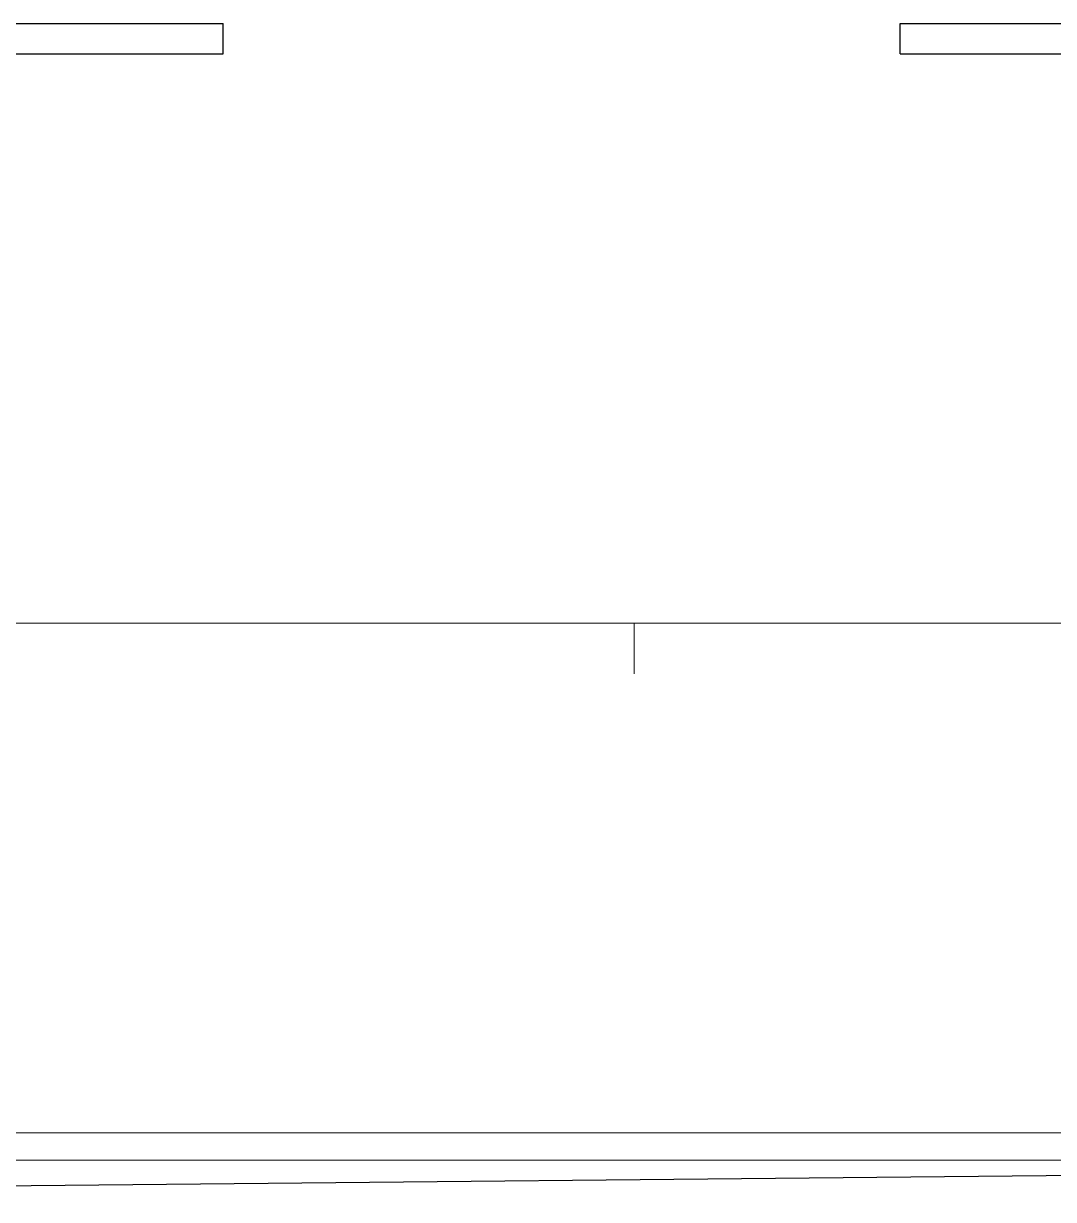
# Model space of a CAD drawing. Header units: centimetres. Extents: x 12341 to 13908, y -2402 to -1040.
# Drawn here: x 12509.9 to 12612, y -1821.8 to -1705.3 of the extents above; entities that cross this region are included whole.
import ezdxf

# ---------------------------------------------------------------- set-up
doc = ezdxf.new("R2010")
doc.units = ezdxf.units.CM
doc.layers.add('Linee-02', color=1, linetype='Continuous', lineweight=9)
doc.layers.add('Linee-04', color=6, linetype='Continuous', lineweight=30)
doc.layers.add('PROSP', color=1, linetype='Continuous')

msp = doc.modelspace()

# ---------------------------------------------------------------- linework, layer by layer
at = {"layer": 'Linee-02', "lineweight": 5}
for p, q in [((12476.21879725384, -1764.692664543837), (12570.41879725384, -1764.692664543837)), ((12570.41879725384, -1764.692664543837), (12570.41879725384, -1769.705913494941)), ((12570.41879725384, -1769.705913494941), (12570.41879725384, -1764.692664543837)), ((12570.41879725384, -1764.692664543837), (12664.61879725384, -1764.692664543837)), ((12378.51879725384, -1815.192664543837), (12762.31879725385, -1815.192664543837)), ((12376.61014621977, -1817.892664543837), (12764.22744828791, -1817.892664543837)), ((12762.31879725385, -1817.892664543837), (12378.51879725384, -1817.892664543837))]:
    msp.add_line(p, q, dxfattribs=at)
at = {"layer": 'Linee-04'}
msp.add_line((12369.64786565102, -1821.782648388117), (12764.22744462575, -1817.892293108943), dxfattribs=at)
at = {"layer": 'PROSP'}
for p, q in [((12469.6587482021, -1705.283380971765), (12529.6587482021, -1705.283380971765)), ((12529.6587482021, -1708.283380971766), (12529.6587482021, -1705.283380971765)), ((12596.75277232293, -1705.283380971765), (12656.75277232293, -1705.283380971765)), ((12596.75277232293, -1708.283380971766), (12596.75277232293, -1705.283380971765)), ((12469.6587482021, -1708.283380971766), (12529.6587482021, -1708.283380971766)), ((12596.75277232293, -1708.283380971766), (12656.75277232293, -1708.283380971766))]:
    msp.add_line(p, q, dxfattribs=at)

doc.saveas('drawing.dxf')
